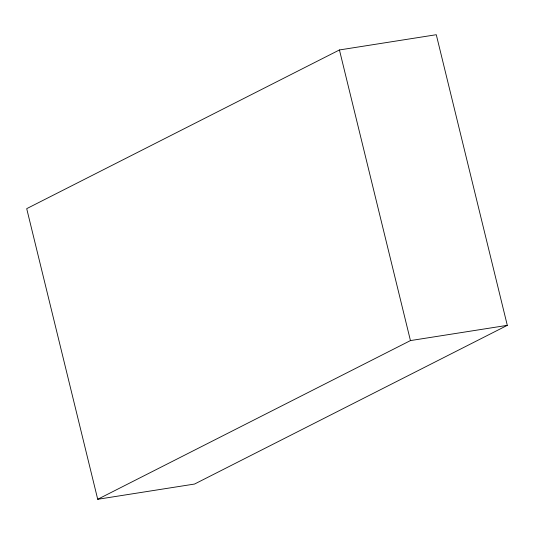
<?xml version="1.0" encoding="UTF-8"?>
<svg xmlns="http://www.w3.org/2000/svg" width="534" height="534" viewBox="0 0 534 534"><rect width="100%" height="100%" fill="white"/><g stroke="black" fill="none" stroke-linecap="round" stroke-linejoin="round"><path stroke-width="0.8" d="M339.437 49.956L26.7 208.654L97.715 499.283L194.563 484.044L507.3 325.346L436.285 34.717L339.437 49.956L410.446 340.585L97.715 499.283M410.446 340.585L507.3 325.346"/></g></svg>
